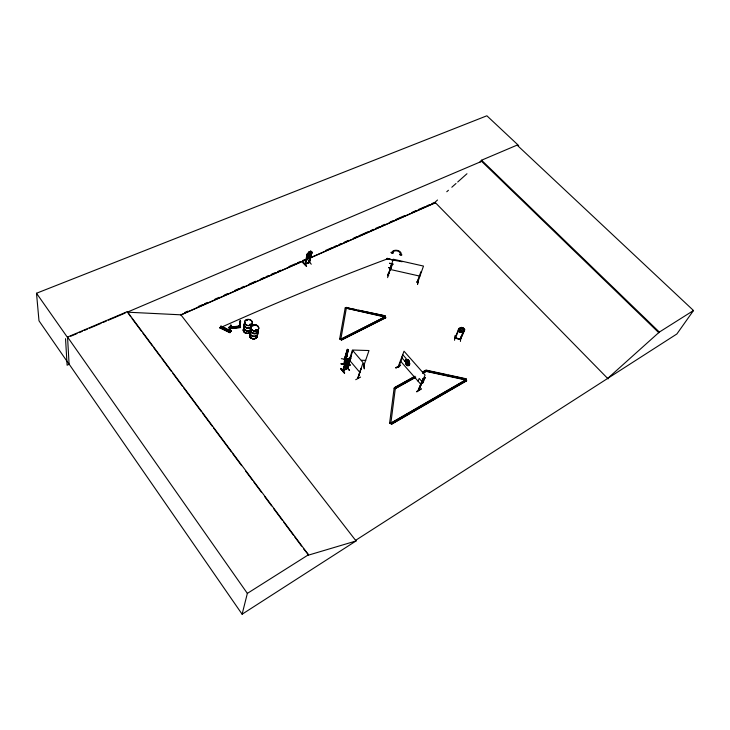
<?xml version="1.0" encoding="UTF-8"?>
<svg xmlns="http://www.w3.org/2000/svg" width="730" height="730" viewBox="0 0 730 730"><rect width="100%" height="100%" fill="white"/><g stroke="black" fill="none" stroke-linecap="round" stroke-linejoin="round"><path stroke-width="1.09" d="M240.088 326.064L240.07 325.27L238.938 325.899M347.489 353.813L347.361 354.369L347.945 351.176L344.195 364.17L347.252 353.849L347.288 351.86L346.513 356.641L347.17 351.44M347.553 349.725L347.982 349.46L347.06 351.422M518.674 145.58L486.883 115.787L36.5 293.25L38.991 320.808L69.094 364.316L67.552 337.059L127.275 311.655L130.67 316.747M347.37 364.827C328.363 361.898 360.173 366.533 341.22 364.087M347.48 359.525L341.366 358.695M347.936 351.185L347.9 349.524M347.827 350.291L346.558 357.572L346.093 355.729L346.668 352.544M346.531 355.875L347.005 350.92L347.562 351.112L346.978 355.136M347.38 353.913L344.405 364.197L344.651 358.886M344.514 359.726L347.544 349.36L347.462 349.88M240.252 325.945L240.307 325.452L240.243 326.693L240.371 325.972M344.295 363.823L344.587 359.479M344.688 358.932L344.168 364.097M344.542 363.741L344.569 363.321M347.252 353.977L347.097 354.743M229.786 328.418L230.005 327.314M229.713 328.381L229.567 331.621L230.99 324.987L230.908 326.073M230.589 331.384C230.607 329.704 230.397 332.615 230.379 330.827M408.034 360.237L408.371 362.518L407.468 363.321L406.838 361.742L408.088 360.209M347.051 368.449L352.809 350.628L363.056 362.627L357.965 378.304M346.212 360.921L345.637 361.003L342.79 370.94L347.626 368.367L350.701 358.585L349.524 357.873L345.792 361.213M343.228 370.156L342.625 370.767L347.699 368.066M415.708 377.082L395.313 388.424L394.127 388.168L389.619 423.062L391.608 424.23L466.57 380.841L465.804 379.992L466.014 378.751L426.493 370.192L426.274 371.433L423.363 373.057M414.959 376.224L394.556 387.548L395.313 388.424L390.842 423.318L465.804 379.992L466.014 378.751M455.556 337.78L454.753 338.145L460.429 339.395L464.727 329.814C464.052 330.59 463.24 325.708 463.696 329.65L463.194 330.799L460.274 331.155L459.398 329.96L461.497 327.405L458.896 328.518M255.911 329.832C255.381 330.836 257.699 330.708 256.796 329.75M256.504 329.741L256.011 329.978M459.544 332.041L458.294 330.06M459.946 339.103L455.511 337.88M460.119 338.966L460.657 338.902M460.73 336.995L460.438 341.448M458.23 330.06L459.489 332.068C461.022 333.774 467.802 329.285 461.433 332.451M252.826 325.562L253.109 325.972M458.951 328.6L459.544 328.582M459.489 332.068L461.451 332.451M250.043 324.877L250.445 324.403M458.969 328.555L459.508 328.509L455.274 338.309L455.483 337.744M249.879 324.759L250.509 324.339L250.308 325.142M454.562 340.299L454.909 335.736M246.831 320.625L246.84 320.324M309.164 251.914L310.734 251.166L311.929 252.115L309.566 262.481L309 262.481M246.932 320.251L246.412 320.57M246.886 320.516L246.302 320.315M305.322 264.16L304.894 263.977L305.405 263.785M305.386 264.333L309.502 262.49M341.229 363.868L347.434 364.38L341.275 363.649M239.75 321.665L240.279 320.278L240.526 320.917M239.86 321.392L239.832 321.966M240.626 321.237L240.453 323.326M465.804 379.992L426.274 371.433L426.493 370.192M420.781 272.107L421.274 272.363L420.781 272.107L417.149 282.163L417.761 282.291M417.149 282.163L417.907 281.789M417.259 282.209L417.286 281.652M417.159 282.008L417.743 282.309L423.5 266.076L393.242 259.232L388.041 275.666L391.243 265.437L391.755 265.547L391.225 265.583M229.485 331.584L229.831 328.518M393.662 260.236L394.519 260.154L393.087 259.771C393.652 261.623 388.615 257.225 388.36 259.278M239.86 322.313L239.65 326.903L240.38 322.304M224.603 328.473L224.749 329.203L224.283 328.5M220.871 326.474L230.945 331.21L231.082 330.59L230.059 330.106L228.992 331.958L229.138 331.411L230.16 331.894L229.932 332.661L219.976 327.587L230.279 332.168L229.941 332.643L219.867 327.88L220.989 326.173L221.993 326.748M220.998 328.071L222.002 326.657M388.634 275.475L388.068 275.082M221.674 328.39L222.686 326.985L223.69 327.551M387.657 277.628L388.205 273.358M388.059 275.256L388.615 275.192L388.433 275.73M222.696 328.874L223.699 327.469M223.599 329.303L224.612 327.898L225.616 328.473M224.621 329.796L225.625 328.381M393.014 259.971L388.296 259.031M385.677 317.833L385.075 316.729L345.199 307.932L339.66 339.003L341.53 340.089L385.677 317.833L384.965 317.03L385.194 315.853L346.403 307.613L349.716 308.343M402.12 261.732L393.881 260.236M391.262 267.107L391.736 263.995M391.499 267.143L392.056 263.922M228.974 327.414L239.878 325.872M240.362 327.022L240.526 327.56L229.457 328.728M230.087 327.031L230.58 328.582M229.795 328.226L230.406 325.972M357.746 378.131L361.095 368.331L357.946 378.286L357.864 377.711M230.087 332.433L231.082 330.59M231.337 328.482L231.027 326.009M234.084 326.502L234.585 328.044M347.9 366.414L348.402 366.204M239.349 327.277L240.526 326.775L240.489 327.368L229.302 328.482L240.407 327.022L240.517 327.551M239.413 326.921L239.376 327.487L238.883 325.863M229.074 327.733L240.124 326.255L240.207 325.461M240.334 326.684L240.416 325.972M240.526 326.775L229.339 328.536M383.962 317.541L340.828 339.258L346.495 307.303M240.325 323.855L239.741 326.894L239.413 325.808M388.26 259.214C388.177 259.99 388.661 257.918 388.342 258.858M363.978 366.132L363.522 366.232L363.896 365.867M233.764 327.67L234.038 326.93M347.507 351.833L346.613 355.054L347.48 352.426M418.783 390.404L418.327 389.939L422.451 380.412L422.816 380.823L418.783 390.404L418.345 389.984L422.287 380.503L423.391 379.071L424.385 379.609L423.783 378.843L425.17 377.711L424.011 379.089L423.683 378.751L424.951 377.456M418.883 390.203L418.591 389.838M230.58 331.183L230.789 330.69M307.731 254.076L307.138 254.067L304.866 264.306M306.928 255.892L307.293 254.277L309.182 251.923L310.779 251.211M305.277 264.178L307.567 253.876M305.377 264.379L307.814 253.976M306.573 266.404L302.923 262.599M308.945 262.526L311.099 253.237M309.648 256.12C305.45 258.639 314.238 253.1 311.445 252.343L309.064 262.654L309.383 262.28M309.347 262.316L311.874 252.151M311.272 264.224L308.078 260.318M398.717 366.88L398.16 366.743L398.744 367.135L398.151 366.807L404.028 351.203L425.07 375.056L418.646 390.34M387.119 258.995C387.639 256.586 386.59 260.455 387.119 258.995A1141.008 251.275 -31.5 0 0 221.509 327.159M69.085 364.097L242.114 614.213L247.351 593.39L308.462 554.764L127.275 311.655M388.971 267.645L391.143 268.375L388.935 267.846M345.199 307.932L383.861 316.793M339.66 339.003L340.91 338.948L341.53 340.089M340.828 339.258L385.075 316.729M340.892 368.422C345.728 376.844 346.029 372.017 340.582 368.732M344.277 359.635L347.261 349.405M344.295 359.707L347.48 349.351L347.973 349.533M342.808 370.895L346.312 360.83M342.735 370.42L346.084 360.766M343.246 370.74L346.276 360.967M345.555 367.646L350.5 364.863L345.618 367.445M347.763 367.245L347.06 363.367M348.958 361.469L347.571 366.049L348.94 361.295M349.588 359.206L352.407 350.026L368.997 350.546L363.549 366.469M349.925 358.339L350.573 356.249M347.015 368.413L350.829 356.076M347.589 368.422L347.653 367.838L347.38 368.276M351.112 356.578L348.082 366.652M349.533 370.429L345.792 365.986L349.542 370.283M349.533 370.42L346.02 365.912M389.61 263.348L392.877 264.269M391.755 265.547L388.05 275.639M393.862 260.382L393.999 259.898M363.54 363.823L364.352 368.915L363.586 363.805M385.194 315.853L358.567 310.296M303.552 548.777L308.462 554.764M395.952 367.765L400.624 365.21L395.988 367.783M398.215 366.843L398.452 366.305M398.543 367.181L402.312 357.472L401.801 357.171L402.312 357.472M394.127 388.168L395.204 388.716L415.598 377.373M395.313 388.424L394.556 387.548M479.583 162.48L481.554 160.217L517.105 145.115L693.5 310.515L676.874 333.975L355.528 540.392L355.984 540.994L308.315 555.174M409.074 365.493L409.658 363.978L409.046 360.958L407.732 359.452L405.834 359.525M409.11 365.548L407.221 365.602L409.156 365.52L409.758 363.987L409.046 360.958L407.678 359.479L406.026 361.505L407.358 364.343L408.572 364.407L408.964 361.003M389.619 423.062L390.952 423.026L391.608 424.23M230.379 325.781L230.78 325.051M418.08 381.188L419.212 378.414L421.958 381.534M421.256 388.834L416.757 391.919M423.582 371.67L425.645 370.293L426.402 371.141L465.941 379.7L466.57 380.841M458.978 328.39L454.872 338.191M220.679 326.748L220.989 326.173L231.072 331.028L230.735 331.502L220.679 326.748L220.971 326.301M219.976 327.587L230.279 332.159M230.853 331.329L220.752 326.602L230.881 331.292M464.134 329.531L459.973 339.313M460.411 339.404L464.663 329.65M250.381 324.339L250.499 324.804L250.18 324.394M246.329 320.342L246.439 320.516M310.168 251.713L308.836 253.575L309.036 254.715L310.213 253.611L310.131 251.668M219.885 327.87L220.159 327.432M306.554 266.359L302.895 262.636M344.56 373.076L340.81 368.595L344.615 372.884M607.661 378.432L659.345 332.077L693.5 310.515M230.059 330.106L230.999 330.699M305.532 263.95L304.921 264.525L307.777 254.04M425.17 377.711L423.902 378.998L423.017 378.551L423.61 379.326L422.433 380.722L423.719 379.408M422.697 382.237L423.637 380.613L422.378 381.899L423.081 382.748M422.816 380.823L422.214 380.476L423.5 379.162L424.002 379.828M420.909 383.615L422.086 382.219L421.493 383.661L420.909 383.615L422.195 382.301L422.707 382.967M423.865 380.859L422.597 382.155L421.721 381.708L422.314 382.465L421.137 383.861M423.637 380.613L422.478 381.991L422.862 382.502M255.865 329.86L256.823 329.768M256.704 330.325L256.048 330.38M345.701 361.177L347.836 358.749L346.248 361.961L347.06 362.317L349.506 360.273M350.218 360.145L346.449 363.485L345.327 362.746M249.77 324.248L249.532 324.795M454.772 337.981L460.639 339.058M417.87 281.953L417.286 281.826M437.507 200.011L434.989 202.265L608.108 378.888M446.769 191.753L448.448 190.256M451.815 187.245L456.022 183.495M457.701 181.998L466.963 173.74M454.827 337.999L460.447 339.195M242.114 614.213L356.058 540.948L180.511 314.347M256.65 330.243L256.513 329.695M387.949 275.447L388.515 275.575L388.031 275.447M391.727 423.947L466.707 380.549M390.952 423.026L465.941 379.7M423.783 379.573L424.385 379.609M350.245 358.904L347.206 368.613M422.734 371.917L425.645 370.293M394.446 387.84L413.873 377.063M422.515 373.304L426.402 371.141M395.916 367.975L400.514 365.338M355.72 379.7L360.593 377.072M405.196 361.095L405.871 359.589L407.732 359.516M343.255 370.229L347.206 368.376M346.449 363.485L348.128 362.609L350.172 360.155M348.913 358.466L347.434 360.365L347.562 361.377L348.849 360.2L348.876 358.421M350.628 358.631L350.053 358.704L350.683 358.676M341.622 339.788L385.778 317.523M307.056 255.108L311.774 252.982M305.386 263.895L309.128 262.389M304.848 264.37L309.666 262.052M69.204 364.279L67.105 365.21L65.545 338.693M184.681 312.513L187.811 311.135M198.241 306.536L202.411 304.702M204.491 303.78L207.621 302.402M214.921 299.19L219.091 297.347M224.311 295.057L227.441 293.679M234.741 290.458L238.911 288.624M241 287.702L244.13 286.324M249.341 284.034L255.6 281.269M260.811 278.979L263.941 277.601M266.03 276.679L268.111 275.757M271.241 274.38L275.411 272.546M277.5 271.624L280.63 270.246M288.971 266.578L295.23 263.822M297.32 262.9L300.45 261.523M302.53 260.601L304.62 259.679M307.75 258.301L311.92 256.467M325.48 250.499L331.73 247.744M333.82 246.822L336.95 245.444M339.03 244.523L341.12 243.61M344.25 242.223L348.42 240.389M353.639 238.09L356.769 236.712M358.85 235.799L368.239 231.665M370.32 230.744L373.45 229.366M375.539 228.444L379.709 226.61M381.799 225.689L384.929 224.311M390.139 222.011L393.269 220.633M395.35 219.721L404.739 215.587M412.039 212.366L416.209 210.532M418.299 209.61L424.559 206.855M426.639 205.942L429.769 204.564M431.859 203.643L433.939 202.721M435.354 202.639L180.876 314.822L127.266 312.175L481.645 161.339M180.985 314.977L435.363 202.812M458.887 328.573L461.515 327.451M70.728 336.238L77.006 333.564M79.105 332.679L82.244 331.338M84.333 330.444L87.481 329.111M89.571 328.217L101.087 323.317M103.185 322.423L106.325 321.09M108.414 320.196L125.168 313.07M233.554 326.967L234.02 327.004M240.188 326.182L229.01 327.524M239.449 327.049L240.562 326.894M250.299 325.069L249.642 324.85M233.901 327.597L233.326 327.195L233.536 327.606M361.377 360.273L365.748 360.401M347.818 350.838C346.093 361.022 348.402 342.808 346.622 356.304M346.175 355.72L346.057 357.435M346.139 357.371L346.485 357.563M418.847 390.012L418.482 389.565L418.938 390.24M427.47 370.73L446.121 374.764M448.32 375.238L465.877 379.034M417.222 282.026L417.724 282.136M461.497 327.405L463.468 327.889L464.654 329.86M351.933 308.836L356.349 309.812M392.913 264.041L389.592 263.293L392.923 264.114M391.225 268.01L388.962 267.654L391.189 268.147M389.966 269.397L419.878 276.141M220.095 327.578L230.151 332.351M417.624 284.134L418.089 279.909L417.596 284.298M240.499 327.341L239.796 326.045M349.862 359.096L349.533 357.974L350.738 358.631M308.078 256.869L306.874 255.938M311.965 252.16L310.706 251.22L310.852 253.785L308.799 255.911L307.786 255.162L309.146 251.877L307.138 254.067M481.554 160.217L659.345 332.077M481.262 160.974L658.871 332.77M423.4 378.341L423.017 378.551M422.095 381.498L421.721 381.708M425.526 370.594L426.274 371.433M402.759 354.698L406.209 358.622L405.123 361.459L401.692 357.545M400.378 360.967L421.101 384.646M349.752 360.529L359.853 372.437M346.449 363.376L345.263 362.792M132.03 318.572L141.556 331.356M142.916 333.19L152.451 345.974M153.811 347.799L160.618 356.943M161.978 358.768L171.504 371.552M172.864 373.386L182.4 386.17M183.759 387.995L201.453 411.747M202.812 413.582L212.348 426.366M213.707 428.191L231.401 451.943M232.761 453.768L241.612 465.649M245.7 471.133L252.507 480.267M253.867 482.092L261.349 492.139M264.753 496.71L271.56 505.844M273.604 508.582L282.455 520.463M283.815 522.288L293.341 535.081M294.701 536.906L301.508 546.04M67.552 337.059L247.351 593.39M36.5 293.25L67.589 337.579M416.629 391.508L421.219 389.008M239.978 325.762L240.124 326.255M228.974 327.095L229.439 328.865M347.27 363.184L347.726 367.646M347.088 363.339L347.535 367.445M257.507 332.661A3.942 3.093 9.3 0 1 255.701 336.293A3.942 3.093 9.3 0 1 250.746 335.216A3.942 3.093 9.3 0 1 250.846 331.219M257.124 331.721A3.997 3.139 9.3 0 1 256.33 335.9A3.997 3.139 9.3 0 1 250.965 335.298A3.997 3.139 9.3 0 1 250.837 331.028M257.316 335.636A3.924 3.084 9.2 0 1 252.671 338.62A3.924 3.084 9.2 0 1 249.915 334.03M257.307 335.627A3.915 3.084 9.2 0 1 252.671 338.601A3.915 3.084 9.2 0 1 249.915 334.03M258.101 329.695A4.015 3.148 9.4 0 1 254.076 333.637A4.015 3.148 9.4 0 1 250.737 328.874M257.142 331.438A3.951 3.103 9.3 0 1 256.358 335.554A3.951 3.103 9.3 0 1 251.056 334.97A3.951 3.103 9.3 0 1 250.928 330.754M258.018 329.869A3.96 3.103 9.3 0 1 254.058 333.756A3.96 3.103 9.3 0 1 250.764 329.066M258.128 329.549A4.015 3.148 9.4 0 1 254.104 333.491A4.015 3.148 9.4 0 1 250.764 328.728M258.101 329.403A3.96 3.103 9.4 0 1 254.14 333.281A3.96 3.103 9.4 0 1 250.846 328.591M250.499 330.261A3.942 3.075 8.9 0 1 245.371 330.489A3.942 3.075 8.9 0 1 244.039 326.465M250.573 330.124A3.997 3.121 8.9 0 1 245.371 330.362A3.997 3.121 8.9 0 1 244.012 326.283M243.355 329.385A3.924 3.066 8.8 0 0 245.928 333.072A3.924 3.066 8.8 0 0 250.682 331.794A3.933 3.084 8.8 0 1 244.997 332.734A3.933 3.084 8.8 0 1 244.231 328.062A3.924 3.066 8.8 0 0 243.692 328.646M250.664 331.94A3.924 3.066 8.8 0 1 245.901 333.227A3.924 3.066 8.8 0 1 243.336 329.54M243.665 328.801A3.924 3.066 8.8 0 1 244.231 328.162M251.056 327.332A4.006 3.13 8.9 0 1 245.417 327.286A4.006 3.13 8.9 0 1 245.052 322.824M251.366 323.536A4.006 3.13 8.9 0 1 251.959 325.927M250.582 329.796A3.942 3.075 8.9 0 1 245.444 330.024A3.942 3.075 8.9 0 1 244.112 325.991M249.359 324.905A3.942 3.075 8.9 0 1 250.207 325.407M250.983 327.46A3.951 3.084 8.9 0 1 245.426 327.414A3.951 3.084 8.9 0 1 245.07 323.016M251.293 323.719A3.951 3.084 8.9 0 1 251.887 326.073M250.6 329.987A3.997 3.121 8.9 0 1 245.389 330.215A3.997 3.121 8.9 0 1 244.039 326.137M251.64 326.346A3.951 3.084 8.9 0 1 245.919 327.213A3.951 3.084 8.9 0 1 245.143 322.55M251.366 323.244A3.951 3.084 8.9 0 1 251.959 325.607M406.227 362.554L407.532 362.691L408.088 364.735L407.833 362.719L408.973 362.335L407.687 362.217L407.221 360.319L407.395 362.199L406.227 362.554M462.053 327.788L460.566 329.695L460.922 330.435L462.756 329.44L462.692 327.934L462.053 327.843M231.976 326.693L232.45 328.418L231.976 326.693M232.97 326.565L233.445 328.281L232.97 326.565M405.99 364.06L405.25 361.067L405.99 364.06L407.267 365.575L405.99 364.06M393.205 252.918L391.827 253.401L390.933 252.398L391.709 252.58A4.864 3.358 8 0 1 397.485 250.417A4.864 3.358 8 0 1 401.153 254.715L401.938 254.898L400.478 255.363L399.52 254.35L400.296 254.524A4.061 2.801 8 0 0 397.229 250.928A4.061 2.801 8 0 0 392.421 252.735L393.205 252.918M346.54 355.811L346.96 356.003L346.467 355.802M252.635 338.784A3.942 3.103 9.2 0 0 257.298 335.791A3.915 3.084 9.2 0 1 252.644 338.766A3.942 3.103 9.2 0 1 249.87 334.185A3.915 3.084 9.2 0 0 252.644 338.766M252.206 330.033A3.979 3.112 9.4 0 0 258.685 328.673A3.979 3.112 9.4 0 0 253.502 324.795A3.979 3.112 9.4 0 0 252.206 330.033M252.179 330.261A3.96 3.103 9.4 0 0 258.63 328.901A3.96 3.103 9.4 0 0 253.465 325.042A3.96 3.103 9.4 0 0 252.179 330.261M252.197 330.124A3.979 3.112 9.4 0 0 258.666 328.755A3.979 3.112 9.4 0 0 253.483 324.887A3.979 3.112 9.4 0 0 252.197 330.124M245.901 324.595A3.969 3.093 9 0 0 252.379 323.244A3.969 3.093 9 0 0 247.215 319.393A3.969 3.093 9 0 0 245.901 324.595M245.873 324.823A3.96 3.075 9 0 0 252.324 323.481A3.96 3.075 9 0 0 247.187 319.64A3.96 3.075 9 0 0 245.873 324.823"/></g></svg>
